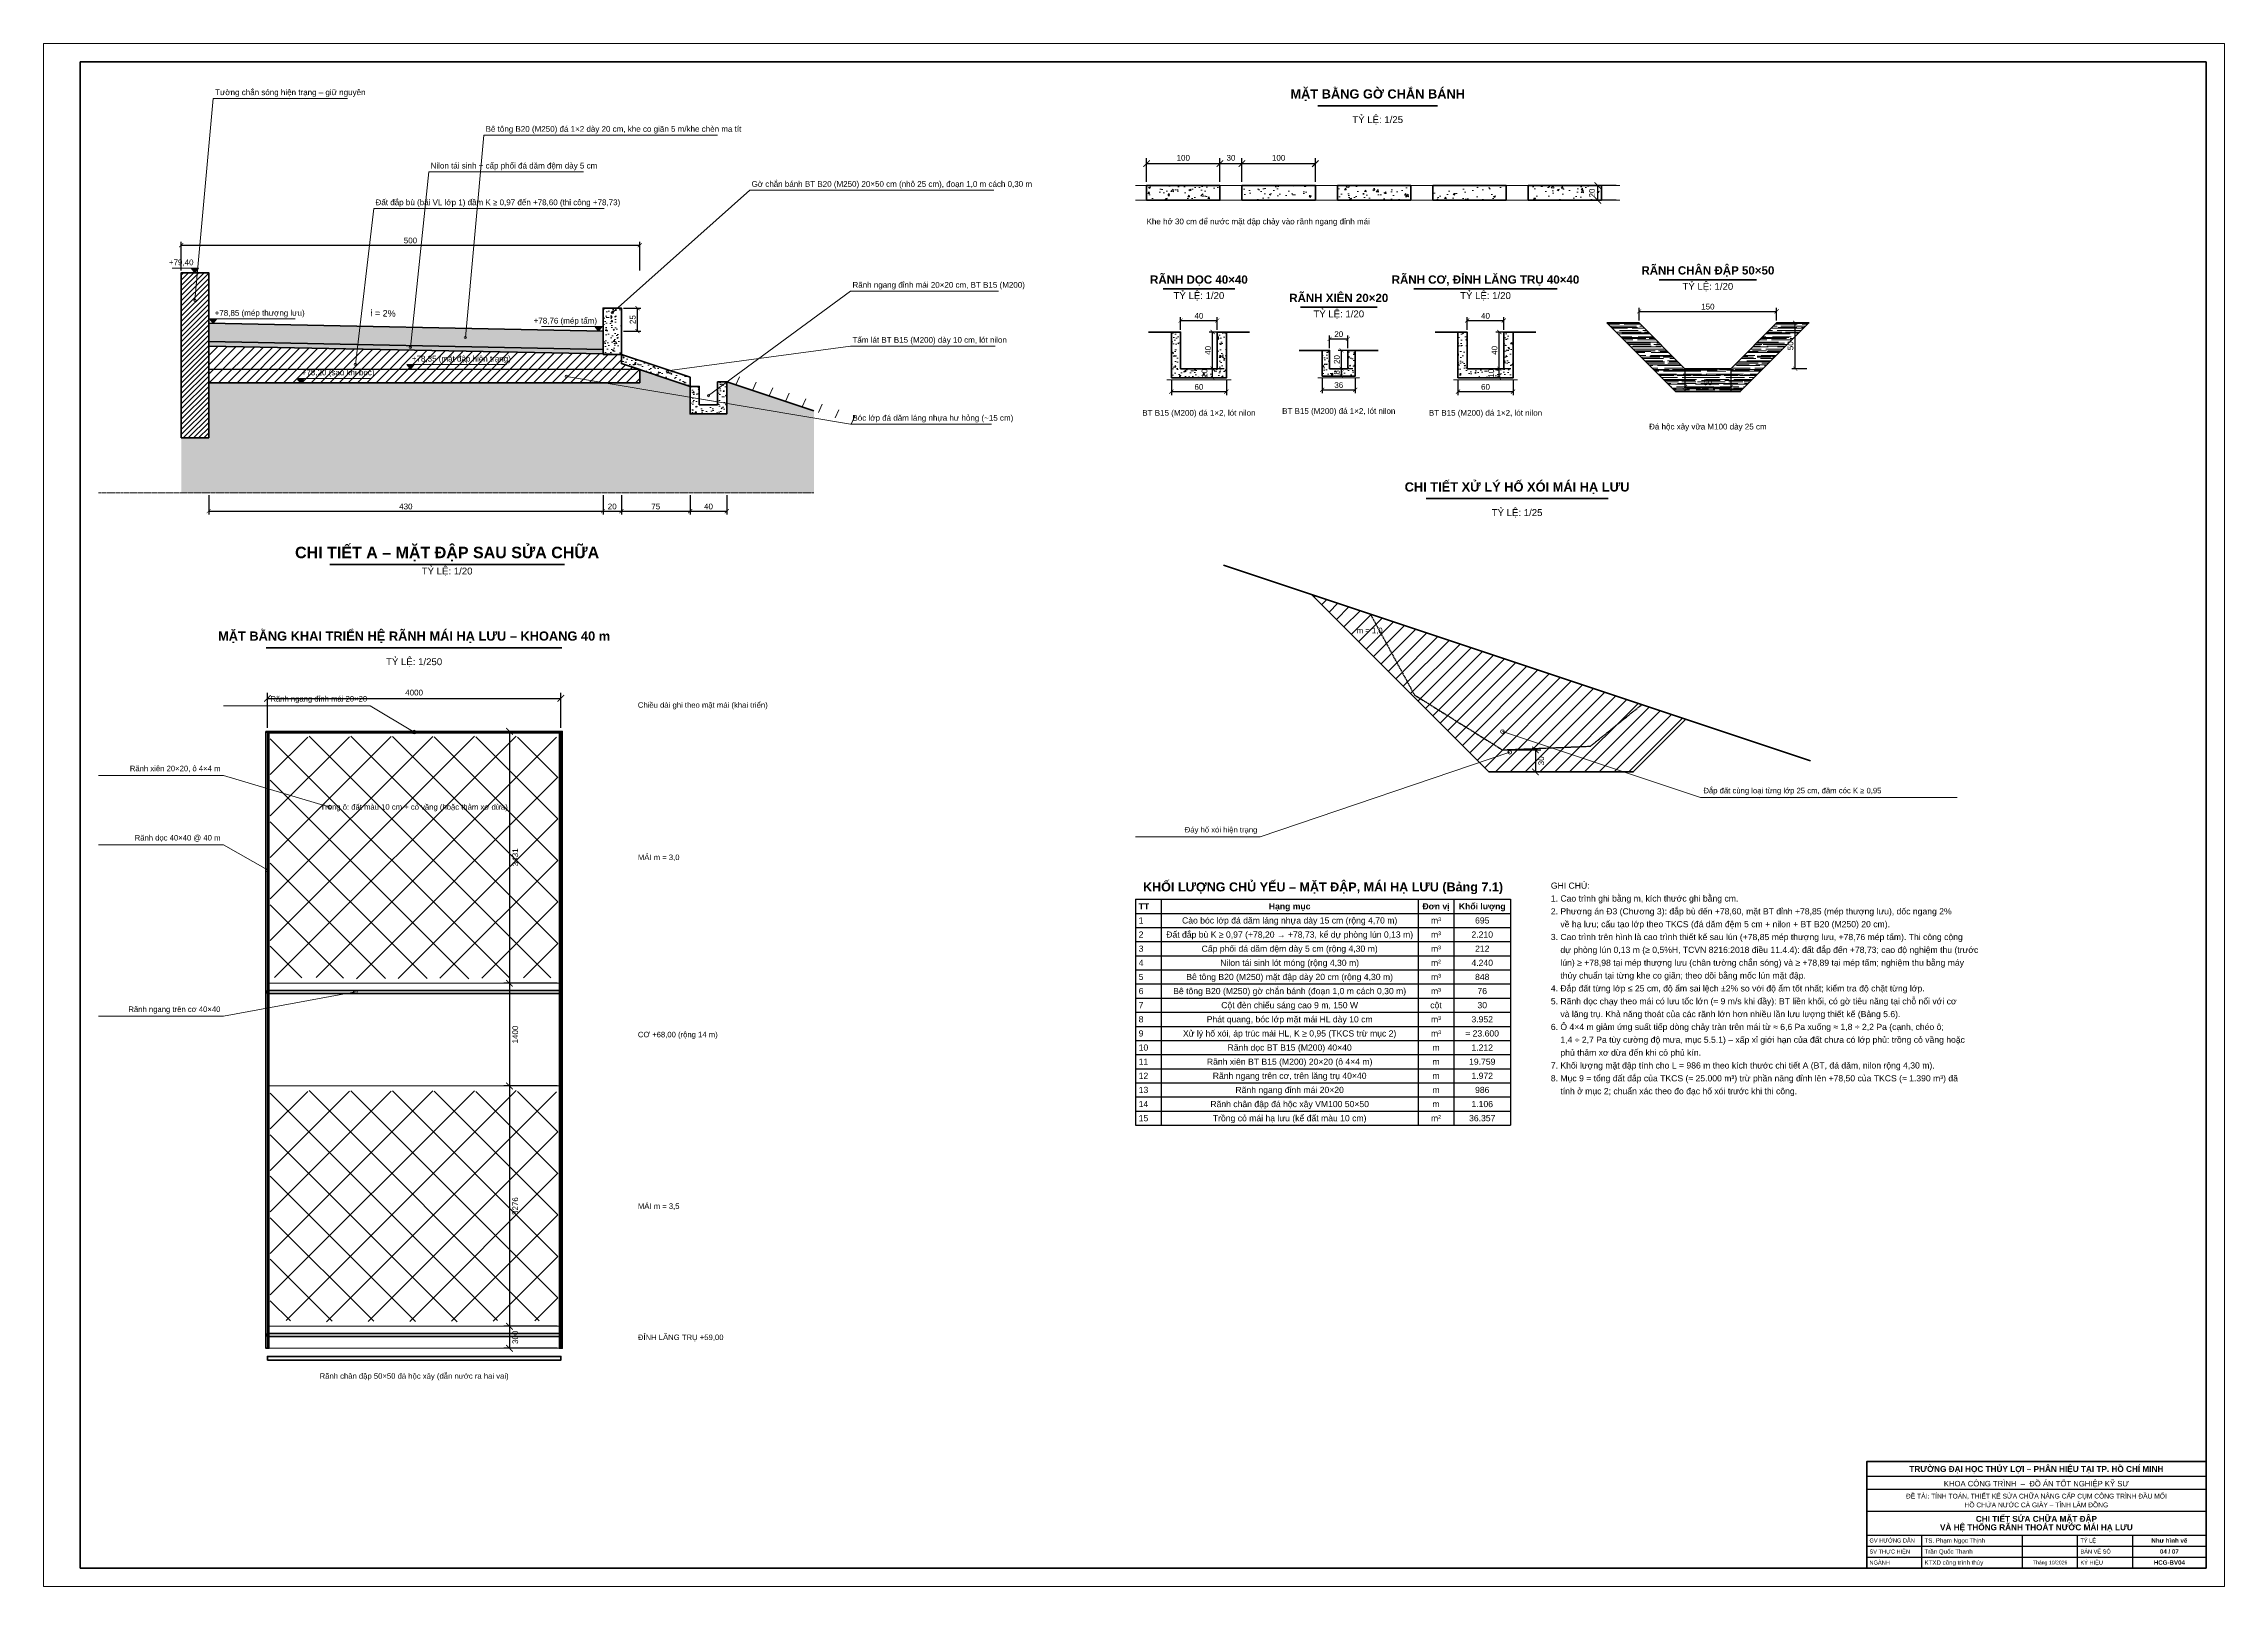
# Model space of a CAD drawing. Header units: millimetres. Extents: x 0 to 1189, y 0 to 841.
import ezdxf
from ezdxf.enums import TextEntityAlignment as Align

# ---------------------------------------------------------------- set-up
doc = ezdxf.new("R2010")
doc.units = ezdxf.units.MM
doc.linetypes.add('DASHED', pattern=[1.524, 1.27, -0.254])
for name, color, linetype, lineweight in [('BANG', 7, 'CONTINUOUS', 25), ('CHU', 7, 'CONTINUOUS', 25), ('CHU_DAM', 7, 'CONTINUOUS', 35), ('HATCH', 8, 'CONTINUOUS', 13), ('KHUNG', 7, 'CONTINUOUS', 50), ('KICH_THUOC', 3, 'CONTINUOUS', 18), ('NET_CHINH', 7, 'CONTINUOUS', 50), ('NET_KHUAT', 7, 'DASHED', 25), ('NET_MANH', 8, 'CONTINUOUS', 18), ('SUA_CHUA', 1, 'CONTINUOUS', 50)]:
    doc.layers.add(name, color=color, linetype=linetype, lineweight=lineweight)
doc.styles.add('VN', font='arial.ttf')
doc.styles.add('VN_DAM', font='arialbd.ttf')
doc.dimstyles.new('KT', dxfattribs={"dimtxt": 2.5, "dimasz": 1.8, "dimexe": 1.5, "dimexo": 1, "dimgap": 0.8, "dimtad": 1, "dimdec": 0, "dimtxsty": 'VN', "dimblk": 'ARCHTICK', "dimcen": 2.5, "dimclrd": 3, "dimclre": 3, "dimclrt": 7, "dimazin": 3, "dimtfac": 1, "dimtmove": 0, "dimatfit": 3})

# ---------------------------------------------------------------- blocks, each defined once
blk = doc.blocks.new('_ARCHTICK')
at = {"color": 0, "linetype": 'BYBLOCK', "const_width": 0.15}
blk.add_lwpolyline([(-0.5, -0.5), (0.5, 0.5)], dxfattribs=at)

msp = doc.modelspace()

# ---------------------------------------------------------------- hatches: boundary and pattern name
at = {"layer": 'HATCH'}
h = msp.add_hatch(dxfattribs=at)
h.set_pattern_fill('AR-CONC', scale=0.06)
h.paths.add_polyline_path([(601.367, 755.573), (641.367, 755.573), (641.367, 763.573), (601.367, 763.573)])
h = msp.add_hatch(dxfattribs=at)
h.set_pattern_fill('AR-CONC', scale=0.06)
h.paths.add_polyline_path([(653.367, 755.573), (693.367, 755.573), (693.367, 763.573), (653.367, 763.573)])
h = msp.add_hatch(dxfattribs=at)
h.set_pattern_fill('AR-CONC', scale=0.06)
h.paths.add_polyline_path([(705.367, 755.573), (745.367, 755.573), (745.367, 763.573), (705.367, 763.573)])
h = msp.add_hatch(dxfattribs=at)
h.set_pattern_fill('AR-CONC', scale=0.06)
h.paths.add_polyline_path([(757.367, 755.573), (797.367, 755.573), (797.367, 763.573), (757.367, 763.573)])
h = msp.add_hatch(dxfattribs=at)
h.set_pattern_fill('AR-CONC', scale=0.06)
h.paths.add_polyline_path([(809.367, 755.573), (849.367, 755.573), (849.367, 763.573), (809.367, 763.573)])
h = msp.add_hatch(dxfattribs=at)
h.set_pattern_fill('ANSI31', scale=0.625)
h.paths.add_polyline_path([(75, 626.108), (90, 626.108), (90, 716.108), (75, 716.108)])
h = msp.add_hatch(dxfattribs=at)
h.set_pattern_fill('AR-CONC', scale=0.0375)
h.paths.add_polyline_path([(305, 671.608), (315, 671.608), (315, 696.808), (305, 696.808)])
h = msp.add_hatch(dxfattribs=at)
h.set_pattern_fill('AR-CONC', scale=0.0375)
h.paths.add_polyline_path([(90, 678.608), (305, 674.308), (305, 684.308), (90, 688.608)])
h = msp.add_hatch(dxfattribs=at)
h.set_pattern_fill('GRAVEL', scale=0.1875)
h.paths.add_polyline_path([(90, 676.108), (305, 671.808), (305, 674.308), (90, 678.608)])
h = msp.add_hatch(dxfattribs=at)
h.set_pattern_fill('AR-CONC', scale=0.0375)
h.paths.add_polyline_path([(614.89, 658.789), (644.89, 658.789), (644.89, 683.789), (639.89, 683.789), (639.89, 663.789), (619.89, 663.789), (619.89, 683.789), (614.89, 683.789)])
h = msp.add_hatch(dxfattribs=at)
h.set_pattern_fill('AR-CONC', scale=0.0375)
h.paths.add_polyline_path([(771.14, 658.789), (801.14, 658.789), (801.14, 683.789), (796.14, 683.789), (796.14, 663.789), (776.14, 663.789), (776.14, 683.789), (771.14, 683.789)])
h = msp.add_hatch(dxfattribs=at)
h.set_pattern_fill('AR-RROOF', scale=0.1)
h.paths.add_polyline_path([(852.265, 688.789), (889.765, 651.289), (925.015, 651.289), (962.515, 688.789), (944.89, 688.789), (919.89, 663.789), (894.89, 663.789), (869.89, 688.789)])
h = msp.add_hatch(dxfattribs=at)
h.set_pattern_fill('ANSI31', scale=1.125)
h.paths.add_polyline_path([(90, 656.108), (325, 656.108), (325, 663.275), (315, 666.608), (315, 671.608), (305, 671.808), (90, 676.108)])
h = msp.add_hatch(dxfattribs=at)
h.set_pattern_fill('AR-CONC', scale=0.0375)
h.paths.add_polyline_path([(315, 671.608), (352.5, 659.108), (352.5, 654.108), (315, 666.608)])
h = msp.add_hatch(dxfattribs=at)
h.set_pattern_fill('AR-CONC', scale=0.0375)
h.paths.add_polyline_path([(697.14, 659.789), (715.14, 659.789), (715.14, 673.789), (711.14, 673.789), (711.14, 663.789), (701.14, 663.789), (701.14, 673.789), (697.14, 673.789)])
h = msp.add_hatch(dxfattribs=at)
h.set_pattern_fill('AR-SAND', scale=0.15)
h.paths.add_polyline_path([(30, 596.108), (420, 596.108), (420, 640.775), (372.5, 656.608), (372.5, 639.108), (352.5, 639.108), (352.5, 654.108), (325, 663.275), (325, 656.108), (90, 656.108), (90, 626.108), (75, 626.108), (75, 596.108)])
h = msp.add_hatch(dxfattribs=at)
h.set_pattern_fill('AR-CONC', scale=0.0375)
h.paths.add_polyline_path([(352.5, 654.108), (352.5, 639.108), (372.5, 639.108), (372.5, 656.608), (367.5, 656.608), (367.5, 644.108), (357.5, 644.108), (357.5, 654.108)])
h = msp.add_hatch(dxfattribs=at)
h.set_pattern_fill('ANSI31', scale=1.8)
h.paths.add_polyline_path([(691.367, 540.679), (788.034, 444.013), (866.701, 444.013), (895.367, 472.679), (895.367, 472.679), (691.367, 540.679)])
at = {"layer": 'NET_MANH'}
h = msp.add_hatch(color=7, dxfattribs=at)
h.dxf.hatch_style = 1
h.paths.add_polyline_path([(82.5, 716.108), (80.5, 718.508), (84.5, 718.508)])
h = msp.add_hatch(color=7, dxfattribs=at)
h.dxf.hatch_style = 1
h.paths.add_polyline_path([(92.5, 688.558), (90.5, 690.958), (94.5, 690.958)])
h = msp.add_hatch(color=7, dxfattribs=at)
h.dxf.hatch_style = 1
h.paths.add_polyline_path([(302.5, 684.308), (300.5, 686.708), (304.5, 686.708)])
h = msp.add_hatch(color=7, dxfattribs=at)
h.dxf.hatch_style = 1
h.paths.add_polyline_path([(200, 663.608), (198, 666.008), (202, 666.008)])
h = msp.add_hatch(color=7, dxfattribs=at)
h.dxf.hatch_style = 1
h.paths.add_polyline_path([(140, 656.108), (138, 658.508), (142, 658.508)])

# ---------------------------------------------------------------- linework, layer by layer
at = {"layer": 'BANG'}
for p, q in [((595.367, 374.581), (799.767, 374.581)), ((595.367, 374.581), (595.367, 251.381)), ((609.367, 374.581), (609.367, 251.381)), ((749.367, 374.581), (749.367, 251.381)), ((768.967, 374.581), (768.967, 251.381)), ((799.767, 374.581), (799.767, 251.381)), ((595.367, 366.881), (799.767, 366.881)), ((595.367, 359.181), (799.767, 359.181)), ((595.367, 351.481), (799.767, 351.481)), ((595.367, 343.781), (799.767, 343.781)), ((595.367, 336.081), (799.767, 336.081)), ((595.367, 328.381), (799.767, 328.381)), ((595.367, 320.681), (799.767, 320.681)), ((595.367, 312.981), (799.767, 312.981)), ((595.367, 305.281), (799.767, 305.281)), ((595.367, 297.581), (799.767, 297.581)), ((595.367, 289.881), (799.767, 289.881)), ((595.367, 282.181), (799.767, 282.181)), ((595.367, 274.481), (799.767, 274.481)), ((595.367, 266.781), (799.767, 266.781)), ((595.367, 259.081), (799.767, 259.081)), ((595.367, 251.381), (799.767, 251.381)), ((994, 60), (1179, 60)), ((994, 53), (1179, 53)), ((994, 41), (1179, 41)), ((994, 28), (1179, 28)), ((1024, 10), (1024, 28)), ((1079, 10), (1079, 28)), ((1109, 10), (1109, 28)), ((1139, 10), (1139, 28)), ((994, 22), (1179, 22)), ((994, 16), (1179, 16))]:
    msp.add_line(p, q, dxfattribs=at)
at = {"layer": 'CHU_DAM'}
for p, q in [((694.817, 807.173), (759.917, 807.173)), ((610.36, 707.289), (649.42, 707.289)), ((747.08, 707.289), (825.2, 707.289)), ((880.885, 712.289), (933.895, 712.289)), ((685.215, 697.289), (727.065, 697.289)), ((753.767, 592.946), (852.967, 592.946)), ((156.062, 557.108), (283.938, 557.108)), ((121.4, 511.657), (282.6, 511.657))]:
    msp.add_line(p, q, dxfattribs=at)
at = {"layer": 'KHUNG'}
for points in [[(20, 10), (1179, 10), (1179, 831), (20, 831)], [(994, 10), (1179, 10), (1179, 68), (994, 68)]]:
    msp.add_lwpolyline(points, close=True, dxfattribs=at)
at = {"layer": 'NET_CHINH'}
for points in [[(75, 626.108), (90, 626.108), (90, 716.108), (75, 716.108)], [(852.265, 688.789), (889.765, 651.289), (925.015, 651.289), (962.515, 688.789), (944.89, 688.789), (919.89, 663.789), (894.89, 663.789), (869.89, 688.789)], [(90, 656.108), (325, 656.108), (325, 663.275), (315, 666.608), (315, 671.608), (305, 671.808), (90, 676.108)], [(122, 123.372), (282, 123.372), (282, 125.372), (122, 125.372)]]:
    msp.add_lwpolyline(points, close=True, dxfattribs=at)
for points in [[(602.39, 683.789), (614.89, 683.789)], [(644.89, 683.789), (657.39, 683.789)], [(758.64, 683.789), (771.14, 683.789)], [(801.14, 683.789), (813.64, 683.789)], [(684.64, 673.789), (697.14, 673.789)], [(715.14, 673.789), (727.64, 673.789)], [(372.5, 656.608), (420, 640.775)], [(643.367, 556.679), (963.367, 450.013)]]:
    msp.add_lwpolyline(points, dxfattribs=at)
at = {"layer": 'NET_KHUAT', "linetype": 'DASHED', "ltscale": 0.5}
msp.add_lwpolyline([(90, 663.608), (325, 663.608)], dxfattribs=at)
at = {"layer": 'NET_KHUAT', "linetype": 'DASHED', "ltscale": 0.6}
msp.add_lwpolyline([(723.367, 530.013), (747.367, 486.013), (795.367, 456.013), (843.367, 458.013), (871.367, 480.679)], dxfattribs=at)
at = {"layer": 'NET_MANH'}
for p, q in [((82.5, 701.108), (92.5, 811.108)), ((92.5, 811.108), (165.625, 811.108)), ((230, 680.808), (240, 791.108)), ((240, 791.108), (367.5, 791.108)), ((200, 675.408), (210, 771.108)), ((210, 771.108), (294.375, 771.108)), ((310, 694.308), (385, 761.108)), ((385, 761.108), (518.125, 761.108)), ((170, 666.108), (180, 751.108)), ((180, 751.108), (305.625, 751.108)), ((84.5, 718.508), (70, 718.508)), ((362.5, 649.108), (440, 706.108)), ((440, 706.108), (520.625, 706.108)), ((90.5, 690.958), (137.062, 690.958)), ((304.5, 686.708), (271.5, 686.708)), ((198, 666.008), (252.312, 666.008)), ((340, 662.608), (440, 676.108)), ((440, 676.108), (518.75, 676.108)), ((138, 658.508), (178.75, 658.508)), ((285, 659.608), (440, 633.608)), ((377.5, 654.942), (379.5, 659.442)), ((386.5, 651.942), (388.5, 656.442)), ((395.5, 648.942), (397.5, 653.442)), ((404.5, 645.942), (406.5, 650.442)), ((413.5, 642.942), (415.5, 647.442)), ((422.5, 639.942), (424.5, 644.442)), ((431.5, 636.942), (433.5, 641.442)), ((440, 633.608), (516.875, 633.608)), ((440.5, 633.942), (442.5, 638.442)), ((178, 480.057), (98, 480.057)), ((202, 465.657), (178, 480.057)), ((795.367, 466.013), (903.367, 430.013)), ((799.367, 454.679), (663.367, 408.679)), ((98, 442.057), (30, 442.057)), ((156, 424.857), (98, 442.057)), ((903.367, 430.013), (1043.367, 430.013)), ((98, 404.297), (30, 404.297)), ((122, 390.573), (98, 404.297)), ((663.367, 408.679), (595.367, 408.679)), ((170, 324.014), (98, 310.814)), ((98, 310.814), (30, 310.814))]:
    msp.add_line(p, q, dxfattribs=at)
at = {"layer": 'NET_MANH', "linetype": 'DASHED', "ltscale": 0.25}
msp.add_line((90, 678.608), (305, 674.308), dxfattribs=at)
at = {"layer": 'NET_MANH', "linetype": 'DASHED', "ltscale": 0.1875}
for p, q in [((612.39, 657.789), (647.39, 657.789)), ((694.64, 658.789), (717.64, 658.789)), ((768.64, 657.789), (803.64, 657.789))]:
    msp.add_line(p, q, dxfattribs=at)
at = {"layer": 'NET_MANH'}
for points in [[(0, 0), (1189, 0), (1189, 841), (0, 841)], [(82.5, 716.108), (80.5, 718.508), (84.5, 718.508)], [(92.5, 688.558), (90.5, 690.958), (94.5, 690.958)], [(90, 676.108), (305, 671.808), (305, 674.308), (90, 678.608)], [(302.5, 684.308), (300.5, 686.708), (304.5, 686.708)], [(200, 663.608), (198, 666.008), (202, 666.008)], [(140, 656.108), (138, 658.508), (142, 658.508)], [(122, 328.814), (282, 328.814), (282, 466.057), (122, 466.057)], [(122, 272.814), (282, 272.814), (282, 328.814), (122, 328.814)], [(122, 141.772), (282, 141.772), (282, 272.814), (122, 272.814)], [(122, 129.772), (282, 129.772), (282, 141.772), (122, 141.772)]]:
    msp.add_lwpolyline(points, close=True, dxfattribs=at)
for points in [[(595.367, 763.573), (859.367, 763.573)], [(595.367, 755.573), (859.367, 755.573)]]:
    msp.add_lwpolyline(points, dxfattribs=at)
at = {"layer": 'NET_MANH', "linetype": 'DASHED'}
msp.add_lwpolyline([(30, 596.108), (420, 596.108)], dxfattribs=at)
at = {"layer": 'NET_MANH'}
for centre, radius in [((82.5, 701.108), 0.625), ((310, 694.308), 0.625), ((230, 680.808), 0.625), ((170, 666.108), 0.625), ((200, 675.408), 0.625), ((285, 659.608), 0.625), ((340, 662.608), 0.625), ((362.5, 649.108), 0.625), ((202, 465.657), 1), ((795.367, 466.013), 1), ((799.367, 454.679), 1), ((156, 424.857), 1), ((122, 390.573), 1), ((170, 324.014), 1)]:
    msp.add_circle(centre, radius, dxfattribs=at)
at = {"layer": 'SUA_CHUA'}
for p, q in [((123.6, 352.12), (234.928, 463.448)), ((123.6, 374.747), (212.192, 463.339)), ((123.6, 397.374), (189.456, 463.23)), ((123.6, 420.002), (166.72, 463.122)), ((123.6, 442.629), (143.984, 463.013)), ((123.6, 462.057), (253.744, 331.913)), ((125.952, 331.844), (257.664, 463.556)), ((144.768, 463.516), (276.48, 331.804)), ((148.688, 331.953), (279.616, 462.881)), ((167.504, 463.408), (280.4, 350.512)), ((190.24, 463.299), (280.4, 373.139)), ((212.976, 463.19), (280.4, 395.766)), ((235.712, 463.082), (280.4, 418.394)), ((258.448, 462.973), (280.4, 441.021)), ((170.64, 331.277), (280.4, 441.037)), ((123.6, 439.429), (231.792, 331.237)), ((123.6, 416.802), (209.056, 331.346)), ((193.376, 331.386), (280.4, 418.41)), ((123.6, 394.174), (186.32, 331.454)), ((216.112, 331.495), (280.4, 395.783)), ((123.6, 371.547), (163.584, 331.563)), ((238.848, 331.603), (280.4, 373.155)), ((123.6, 348.92), (140.848, 331.672)), ((261.584, 331.712), (280.4, 350.528)), ((123.6, 158.877), (234.928, 270.205)), ((123.6, 181.504), (212.192, 270.096)), ((123.6, 204.132), (189.456, 269.988)), ((123.6, 226.759), (166.72, 269.879)), ((123.6, 249.386), (143.984, 269.77)), ((123.6, 268.814), (247.472, 144.942)), ((132.224, 144.873), (257.664, 270.313)), ((144.768, 270.273), (270.208, 144.833)), ((154.176, 144.198), (279.616, 269.638)), ((167.504, 270.165), (280.4, 157.269)), ((190.24, 270.056), (280.4, 179.896)), ((212.976, 269.947), (280.4, 202.523)), ((235.712, 269.839), (280.4, 225.151)), ((258.448, 269.73), (280.4, 247.778)), ((123.6, 246.186), (225.52, 144.266)), ((176.912, 144.306), (280.4, 247.794)), ((123.6, 223.559), (202.784, 144.375)), ((199.648, 144.415), (280.4, 225.167)), ((222.384, 144.524), (280.4, 202.54)), ((123.6, 200.932), (180.048, 144.484)), ((245.12, 144.632), (280.4, 179.912)), ((123.6, 178.304), (157.312, 144.592)), ((123.6, 155.677), (134.576, 144.701)), ((267.856, 144.741), (280.4, 157.285))]:
    msp.add_line(p, q, dxfattribs=at)
for points in [[(601.367, 755.573), (641.367, 755.573), (641.367, 763.573), (601.367, 763.573)], [(653.367, 755.573), (693.367, 755.573), (693.367, 763.573), (653.367, 763.573)], [(705.367, 755.573), (745.367, 755.573), (745.367, 763.573), (705.367, 763.573)], [(757.367, 755.573), (797.367, 755.573), (797.367, 763.573), (757.367, 763.573)], [(809.367, 755.573), (849.367, 755.573), (849.367, 763.573), (809.367, 763.573)], [(305, 671.608), (315, 671.608), (315, 696.808), (305, 696.808)], [(90, 678.608), (305, 674.308), (305, 684.308), (90, 688.608)], [(614.89, 658.789), (644.89, 658.789), (644.89, 683.789), (639.89, 683.789), (639.89, 663.789), (619.89, 663.789), (619.89, 683.789), (614.89, 683.789)], [(771.14, 658.789), (801.14, 658.789), (801.14, 683.789), (796.14, 683.789), (796.14, 663.789), (776.14, 663.789), (776.14, 683.789), (771.14, 683.789)], [(315, 671.608), (352.5, 659.108), (352.5, 654.108), (315, 666.608)], [(697.14, 659.789), (715.14, 659.789), (715.14, 673.789), (711.14, 673.789), (711.14, 663.789), (701.14, 663.789), (701.14, 673.789), (697.14, 673.789)], [(352.5, 654.108), (352.5, 639.108), (372.5, 639.108), (372.5, 656.608), (367.5, 656.608), (367.5, 644.108), (357.5, 644.108), (357.5, 654.108)], [(121.2, 466.057), (121.2, 129.772), (122.8, 129.772), (122.8, 466.057)], [(122, 465.257), (282, 465.257), (282, 466.057), (122, 466.057)], [(281.2, 466.057), (281.2, 129.772), (282.8, 129.772), (282.8, 466.057)], [(122, 323.214), (282, 323.214), (282, 324.814), (122, 324.814)], [(122, 136.172), (282, 136.172), (282, 137.772), (122, 137.772)]]:
    msp.add_lwpolyline(points, close=True, dxfattribs=at)
msp.add_lwpolyline([(691.367, 540.679), (788.034, 444.013), (866.701, 444.013), (895.367, 472.679)], dxfattribs=at)

# ---------------------------------------------------------------- texts
at = {"layer": 'CHU', "style": 'VN'}
for s, height, p in [('Tường chắn sóng hiện trạng – giữ nguyên', 3.125, (93.5, 811.983)), ('Bê tông B20 (M250) đá 1×2 dày 20 cm, khe co giãn 5 m/khe chèn ma tít', 3.125, (241, 791.983)), ('Nilon tái sinh + cấp phối đá dăm đệm dày 5 cm', 3.125, (211, 771.983)), ('Gờ chắn bánh BT B20 (M250) 20×50 cm (nhô 25 cm), đoạn 1,0 m cách 0,30 m', 3.125, (386, 761.983)), ('Đất đắp bù (bãi VL lớp 1) đầm K ≥ 0,97 đến +78,60 (thi công +78,73)', 3.125, (181, 751.983)), ('Khe hở 30 cm để nước mặt đập chảy vào rãnh ngang đỉnh mái', 3.125, (601.367, 741.573)), ('Rãnh ngang đỉnh mái 20×20 cm, BT B15 (M200)', 3.125, (441, 706.983)), ('+78,85 (mép thượng lưu)', 3.125, (93.25, 691.708)), ('Tấm lát BT B15 (M200) dày 10 cm, lót nilon', 3.125, (441, 676.983)), ('+78,35 (mặt đập hiện trạng)', 3.125, (200.75, 666.758)), ('+78,20 (sau khi bóc)', 3.125, (140.75, 659.258)), ('Bóc lớp đá dăm láng nhựa hư hỏng (~15 cm)', 3.125, (441, 634.483)), ('Chiều dài ghi theo mặt mái (khai triển)', 3, (324, 478.057)), ('Đắp đất cùng loại từng lớp 25 cm, đầm cóc K ≥ 0,95', 3, (904.967, 431.413))]:
    msp.add_text(s, height=height, dxfattribs=at).set_placement(p, align=Align.BOTTOM_LEFT)
for s, p in [('TỶ LỆ: 1/25', (727.367, 796.573)), ('TỶ LỆ: 1/20', (629.89, 700.664)), ('TỶ LỆ: 1/20', (786.14, 700.664)), ('TỶ LỆ: 1/20', (907.39, 705.664)), ('TỶ LỆ: 1/20', (706.14, 690.664)), ('TỶ LỆ: 1/25', (803.367, 582.346)), ('TỶ LỆ: 1/20', (220, 550.483)), ('TỶ LỆ: 1/250', (202, 501.057))]:
    msp.add_text(s, height=3.75, dxfattribs=at).set_placement(p, align=Align.BOTTOM_CENTER)
for s, height, p in [('+79,40', 3.125, (81.75, 719.258)), ('+78,76 (mép tấm)', 3.125, (301.75, 687.458)), ('m = 1,0', 3, (730.034, 518.679)), ('Rãnh ngang đỉnh mái 20×20', 3, (176.4, 481.457)), ('Rãnh xiên 20×20, ô 4×4 m', 3, (96.4, 443.457)), ('Rãnh dọc 40×40 @ 40 m', 3, (96.4, 405.697)), ('Đáy hố xói hiện trạng', 3, (661.767, 410.079)), ('Rãnh ngang trên cơ 40×40', 3, (96.4, 312.214))]:
    msp.add_text(s, height=height, dxfattribs=at).set_placement(p, align=Align.BOTTOM_RIGHT)
msp.add_text('i = 2%', height=3.5, rotation=-1.145763, dxfattribs=at).set_placement((185, 691.208), align=Align.BOTTOM_CENTER)
for s, height, p in [('BT B15 (M200) đá 1×2, lót nilon', 3.125, (706.14, 642.289)), ('BT B15 (M200) đá 1×2, lót nilon', 3.125, (629.89, 641.289)), ('BT B15 (M200) đá 1×2, lót nilon', 3.125, (786.14, 641.289)), ('Đá hộc xây vữa M100 dày 25 cm', 3.125, (907.39, 633.789)), ('Rãnh chân đập 50×50 đá hộc xây (dẫn nước ra hai vai)', 3, (202, 116.172))]:
    msp.add_text(s, height=height, dxfattribs=at).set_placement(p, align=Align.TOP_CENTER)
for s, height, p in [('Trong ô: đất màu 10 cm + cỏ vầng (hoặc thảm xơ dừa)', 3, (202, 424.884)), ('Đất đắp bù K ≥ 0,97 (+78,20 → +78,73, kể dự phòng lún 0,13 m)', 3.36, (679.367, 355.331)), ('Cào bóc lớp đá dăm láng nhựa dày 15 cm (rộng 4,70 m)', 3.36, (679.367, 363.031)), ('m³', 3.36, (759.167, 363.031)), ('m³', 3.36, (759.167, 355.331)), ('2.210', 3.36, (784.367, 355.331)), ('695', 3.36, (784.367, 363.031)), ('Cấp phối đá dăm đệm dày 5 cm (rộng 4,30 m)', 3.36, (679.367, 347.631)), ('m³', 3.36, (759.167, 347.631)), ('212', 3.36, (784.367, 347.631)), ('Bê tông B20 (M250) mặt đập dày 20 cm (rộng 4,30 m)', 3.36, (679.367, 332.231)), ('Nilon tái sinh lót móng (rộng 4,30 m)', 3.36, (679.367, 339.931)), ('m²', 3.36, (759.167, 339.931)), ('m³', 3.36, (759.167, 332.231)), ('4.240', 3.36, (784.367, 339.931)), ('848', 3.36, (784.367, 332.231)), ('Bê tông B20 (M250) gờ chắn bánh (đoạn 1,0 m cách 0,30 m)', 3.36, (679.367, 324.531)), ('m³', 3.36, (759.167, 324.531)), ('76', 3.36, (784.367, 324.531)), ('Phát quang, bóc lớp mặt mái HL dày 10 cm', 3.36, (679.367, 309.131)), ('Cột đèn chiếu sáng cao 9 m, 150 W', 3.36, (679.367, 316.831)), ('cột', 3.36, (759.167, 316.831)), ('m³', 3.36, (759.167, 309.131)), ('3.952', 3.36, (784.367, 309.131)), ('30', 3.36, (784.367, 316.831)), ('Xử lý hố xói, áp trúc mái HL, K ≥ 0,95 (TKCS trừ mục 2)', 3.36, (679.367, 301.431)), ('m³', 3.36, (759.167, 301.431)), ('≈ 23.600', 3.36, (784.367, 301.431)), ('Rãnh xiên BT B15 (M200) 20×20 (ô 4×4 m)', 3.36, (679.367, 286.031)), ('Rãnh dọc BT B15 (M200) 40×40', 3.36, (679.367, 293.731)), ('m', 3.36, (759.167, 293.731)), ('m', 3.36, (759.167, 286.031)), ('19.759', 3.36, (784.367, 286.031)), ('1.212', 3.36, (784.367, 293.731)), ('Rãnh ngang trên cơ, trên lăng trụ 40×40', 3.36, (679.367, 278.331)), ('m', 3.36, (759.167, 278.331)), ('1.972', 3.36, (784.367, 278.331)), ('Rãnh chân đập đá hộc xây VM100 50×50', 3.36, (679.367, 262.931)), ('Rãnh ngang đỉnh mái 20×20', 3.36, (679.367, 270.631)), ('m', 3.36, (759.167, 270.631)), ('m', 3.36, (759.167, 262.931)), ('1.106', 3.36, (784.367, 262.931)), ('986', 3.36, (784.367, 270.631)), ('Trồng cỏ mái hạ lưu (kể đất màu 10 cm)', 3.36, (679.367, 255.231)), ('m²', 3.36, (759.167, 255.231)), ('36.357', 3.36, (784.367, 255.231)), ('ĐỀ TÀI: TÍNH TOÁN, THIẾT KẾ SỬA CHỮA NÂNG CẤP CỤM CÔNG TRÌNH ĐẦU MỐI', 2.6, (1086.5, 49.2)), ('KHOA CÔNG TRÌNH  –  ĐỒ ÁN TỐT NGHIỆP KỸ SƯ', 3, (1086.5, 56)), ('HỒ CHỨA NƯỚC CÀ GIÂY – TỈNH LÂM ĐỒNG', 2.6, (1086.5, 44.4)), ('Tháng 10/2026', 2, (1094, 13))]:
    msp.add_text(s, height=height, dxfattribs=at).set_placement(p, align=Align.MIDDLE_CENTER)
for s, height, p in [('MÁI m = 3,0', 3, (324, 397.435)), ('2', 3.36, (597.047, 355.331)), ('1', 3.36, (597.047, 363.031)), ('3', 3.36, (597.047, 347.631)), ('4', 3.36, (597.047, 339.931)), ('5', 3.36, (597.047, 332.231)), ('6', 3.36, (597.047, 324.531)), ('8', 3.36, (597.047, 309.131)), ('7', 3.36, (597.047, 316.831)), ('CƠ +68,00 (rộng 14 m)', 3, (324, 300.814)), ('9', 3.36, (597.047, 301.431)), ('10', 3.36, (597.047, 293.731)), ('11', 3.36, (597.047, 286.031)), ('12', 3.36, (597.047, 278.331)), ('13', 3.36, (597.047, 270.631)), ('14', 3.36, (597.047, 262.931)), ('15', 3.36, (597.047, 255.231)), ('MÁI m = 3,5', 3, (324, 207.293)), ('ĐỈNH LĂNG TRỤ +59,00', 3, (324, 135.772)), ('GV HƯỚNG DẪN', 2.2, (995.5, 25)), ('TS. Phạm Ngọc Thịnh', 2.4, (1025.5, 25)), ('TỶ LỆ', 2.2, (1110.5, 25)), ('SV THỰC HIỆN', 2.2, (995.5, 19)), ('NGÀNH', 2.2, (995.5, 13)), ('Trần Quốc Thanh', 2.4, (1025.5, 19)), ('KTXD công trình thủy', 2.4, (1025.5, 13)), ('BẢN VẼ SỐ', 2.2, (1110.5, 19)), ('KÝ HIỆU', 2.2, (1110.5, 13))]:
    msp.add_text(s, height=height, dxfattribs=at).set_placement(p, align=Align.MIDDLE_LEFT)
at = {"layer": 'CHU', "insert": (821.767, 383.679), "char_height": 3.36, "width": 238, "attachment_point": 1, "line_spacing_factor": 1.25, "style": 'VN'}
msp.add_mtext('GHI CHÚ:\\P1. Cao trình ghi bằng m, kích thước ghi bằng cm.\\P2. Phương án Đ3 (Chương 3): đắp bù đến +78,60, mặt BT đỉnh +78,85 (mép thượng lưu), dốc ngang 2%\\P    về hạ lưu; cấu tạo lớp theo TKCS (đá dăm đệm 5 cm + nilon + BT B20 (M250) 20 cm).\\P3. Cao trình trên hình là cao trình thiết kế sau lún (+78,85 mép thượng lưu, +78,76 mép tấm). Thi công cộng\\P    dự phòng lún 0,13 m (≥ 0,5%H, TCVN 8216:2018 điều 11.4.4): đất đắp đến +78,73; cao độ nghiệm thu (trước\\P    lún) ≥ +78,98 tại mép thượng lưu (chân tường chắn sóng) và ≥ +78,89 tại mép tấm; nghiệm thu bằng máy\\P    thủy chuẩn tại từng khe co giãn; theo dõi bằng mốc lún mặt đập.\\P4. Đắp đất từng lớp ≤ 25 cm, độ ẩm sai lệch ±2% so với độ ẩm tốt nhất; kiểm tra độ chặt từng lớp.\\P5. Rãnh dọc chạy theo mái có lưu tốc lớn (≈ 9 m/s khi đầy): BT liền khối, có gờ tiêu năng tại chỗ nối với cơ\\P    và lăng trụ. Khả năng thoát của các rãnh lớn hơn nhiều lần lưu lượng thiết kế (Bảng 5.6).\\P6. Ô 4×4 m giảm ứng suất tiếp dòng chảy tràn trên mái từ ≈ 6,6 Pa xuống ≈ 1,8 ÷ 2,2 Pa (cạnh, chéo ô;\\P    1,4 ÷ 2,7 Pa tùy cường độ mưa, mục 5.5.1) – xấp xỉ giới hạn của đất chưa có lớp phủ: trồng cỏ vầng hoặc\\P    phủ thảm xơ dừa đến khi cỏ phủ kín.\\P7. Khối lượng mặt đập tính cho L = 986 m theo kích thước chi tiết A (BT, đá dăm, nilon rộng 4,30 m).\\P8. Mục 9 = tổng đất đắp của TKCS (≈ 25.000 m³) trừ phần nâng đỉnh lên +78,50 của TKCS (≈ 1.390 m³) đã\\P    tính ở mục 2; chuẩn xác theo đo đạc hố xói trước khi thi công.', dxfattribs=at)
at = {"layer": 'CHU_DAM', "style": 'VN_DAM'}
for s, height, p in [('MẶT BẰNG GỜ CHẮN BÁNH', 5, (727.367, 809.573)), ('RÃNH DỌC 40×40', 4.5, (629.89, 708.789)), ('RÃNH CƠ, ĐỈNH LĂNG TRỤ 40×40', 4.5, (786.14, 708.789)), ('RÃNH CHÂN ĐẬP 50×50', 4.5, (907.39, 713.789)), ('RÃNH XIÊN 20×20', 4.5, (706.14, 698.789)), ('CHI TIẾT XỬ LÝ HỐ XÓI MÁI HẠ LƯU', 5, (803.367, 595.346)), ('CHI TIẾT A – MẶT ĐẬP SAU SỬA CHỮA', 6.25, (220, 558.608)), ('MẶT BẰNG KHAI TRIỂN HỆ RÃNH MÁI HẠ LƯU – KHOANG 40 m', 5, (202, 514.057)), ('KHỐI LƯỢNG CHỦ YẾU – MẶT ĐẬP, MÁI HẠ LƯU (Bảng 7.1)', 4.9, (697.567, 377.381))]:
    msp.add_text(s, height=height, dxfattribs=at).set_placement(p, align=Align.BOTTOM_CENTER)
msp.add_text('TT', height=3.36, dxfattribs=at).set_placement((597.047, 370.731), align=Align.MIDDLE_LEFT)
for s, height, p in [('Hạng mục', 3.36, (679.367, 370.731)), ('Đơn vị', 3.36, (759.167, 370.731)), ('Khối lượng', 3.36, (784.367, 370.731)), ('TRƯỜNG ĐẠI HỌC THỦY LỢI – PHÂN HIỆU TẠI TP. HỒ CHÍ MINH', 3.2, (1086.5, 64)), ('CHI TIẾT SỬA CHỮA MẶT ĐẬP', 3.2, (1086.5, 36.8)), ('VÀ HỆ THỐNG RÃNH THOÁT NƯỚC MÁI HẠ LƯU', 3.2, (1086.5, 32.2)), ('Như hình vẽ', 2.4, (1159, 25)), ('HCG-BV04', 2.4, (1159, 13)), ('04 / 07', 2.4, (1159, 19))]:
    msp.add_text(s, height=height, dxfattribs=at).set_placement(p, align=Align.MIDDLE_CENTER)

# ---------------------------------------------------------------- dimensions: what is measured, and where the dimension line sits
at = {"layer": 'KICH_THUOC'}
for base, p1, p2, override in [((601.367, 775.573), (601.367, 763.573), (641.367, 763.573), {"dimscale": 2, "dimtxt": 1.5625, "dimlfac": 2.5}), ((641.367, 775.573), (641.367, 763.573), (653.367, 763.573), {"dimscale": 2, "dimtxt": 1.5625, "dimlfac": 2.5}), ((653.367, 775.573), (653.367, 763.573), (693.367, 763.573), {"dimscale": 2, "dimtxt": 1.5625, "dimlfac": 2.5}), ((75, 731.108), (75, 716.108), (325, 716.108), {"dimscale": 1.25, "dimtxt": 2.5, "dimlfac": 2}), ((619.89, 690.039), (619.89, 683.789), (639.89, 683.789), {"dimscale": 1.25, "dimtxt": 2.5, "dimlfac": 2}), ((776.14, 690.039), (776.14, 683.789), (796.14, 683.789), {"dimscale": 1.25, "dimtxt": 2.5, "dimlfac": 2}), ((869.89, 695.039), (869.89, 688.789), (944.89, 688.789), {"dimscale": 1.25, "dimtxt": 2.5, "dimlfac": 2}), ((701.14, 680.039), (701.14, 673.789), (711.14, 673.789), {"dimscale": 1.25, "dimtxt": 2.5, "dimlfac": 2}), ((614.89, 651.289), (614.89, 658.789), (644.89, 658.789), {"dimscale": 1.25, "dimtxt": 2.5, "dimlfac": 2}), ((697.14, 652.289), (697.14, 659.789), (715.14, 659.789), {"dimscale": 1.25, "dimtxt": 2.5, "dimlfac": 2}), ((771.14, 651.289), (771.14, 658.789), (801.14, 658.789), {"dimscale": 1.25, "dimtxt": 2.5, "dimlfac": 2}), ((894.89, 653.789), (894.89, 663.789), (919.89, 663.789), {"dimscale": 1.25, "dimtxt": 2.5, "dimlfac": 2}), ((90, 586.108), (90, 596.108), (305, 596.108), {"dimscale": 1.25, "dimtxt": 2.5, "dimlfac": 2}), ((305, 586.108), (305, 596.108), (315, 596.108), {"dimscale": 1.25, "dimtxt": 2.5, "dimlfac": 2}), ((315, 586.108), (315, 596.108), (352.5, 596.108), {"dimscale": 1.25, "dimtxt": 2.5, "dimlfac": 2}), ((352.5, 586.108), (352.5, 596.108), (372.5, 596.108), {"dimscale": 1.25, "dimtxt": 2.5, "dimlfac": 2}), ((122, 484.057), (122, 466.057), (282, 466.057), {"dimscale": 2, "dimtxt": 1.5625, "dimlfac": 25})]:
    msp.add_linear_dim(base=base, p1=p1, p2=p2, dimstyle='KT', override=override, dxfattribs=at).render()
for base, p1, p2, override in [((847.367, 755.573), (859.367, 755.573), (859.367, 763.573), {"dimscale": 2, "dimtxt": 1.5625, "dimlfac": 2.5}), ((323.75, 684.308), (315, 684.308), (315, 696.808), {"dimscale": 1.25, "dimtxt": 2.5, "dimlfac": 2}), ((955.015, 663.789), (962.515, 663.789), (962.515, 688.789), {"dimscale": 1.25, "dimtxt": 2.5, "dimlfac": 2}), ((637.39, 663.789), (644.89, 663.789), (644.89, 683.789), {"dimscale": 1.25, "dimtxt": 2.5, "dimlfac": 2}), ((793.64, 663.789), (801.14, 663.789), (801.14, 683.789), {"dimscale": 1.25, "dimtxt": 2.5, "dimlfac": 2}), ((707.64, 663.789), (715.14, 663.789), (715.14, 673.789), {"dimscale": 1.25, "dimtxt": 2.5, "dimlfac": 2}), ((637.39, 658.789), (644.89, 658.789), (644.89, 663.789), {"dimscale": 1.25, "dimtxt": 2.5, "dimlfac": 2}), ((707.64, 659.789), (715.14, 659.789), (715.14, 663.789), {"dimscale": 1.25, "dimtxt": 2.5, "dimlfac": 2}), ((793.64, 658.789), (801.14, 658.789), (801.14, 663.789), {"dimscale": 1.25, "dimtxt": 2.5, "dimlfac": 2}), ((254, 466.057), (282, 466.057), (282, 328.814), {"dimscale": 2, "dimtxt": 1.5625, "dimlfac": 25}), ((813.367, 456.013), (795.367, 456.013), (795.367, 444.013), {"dimscale": 2, "dimtxt": 1.5625, "dimlfac": 2.5}), ((254, 328.814), (282, 328.814), (282, 272.814), {"dimscale": 2, "dimtxt": 1.5625, "dimlfac": 25}), ((254, 272.814), (282, 272.814), (282, 141.772), {"dimscale": 2, "dimtxt": 1.5625, "dimlfac": 25}), ((254, 141.772), (282, 141.772), (282, 129.772), {"dimscale": 2, "dimtxt": 1.5625, "dimlfac": 25})]:
    msp.add_linear_dim(base=base, p1=p1, p2=p2, angle=90, dimstyle='KT', override=override, dxfattribs=at).render()

doc.saveas('drawing.dxf')
